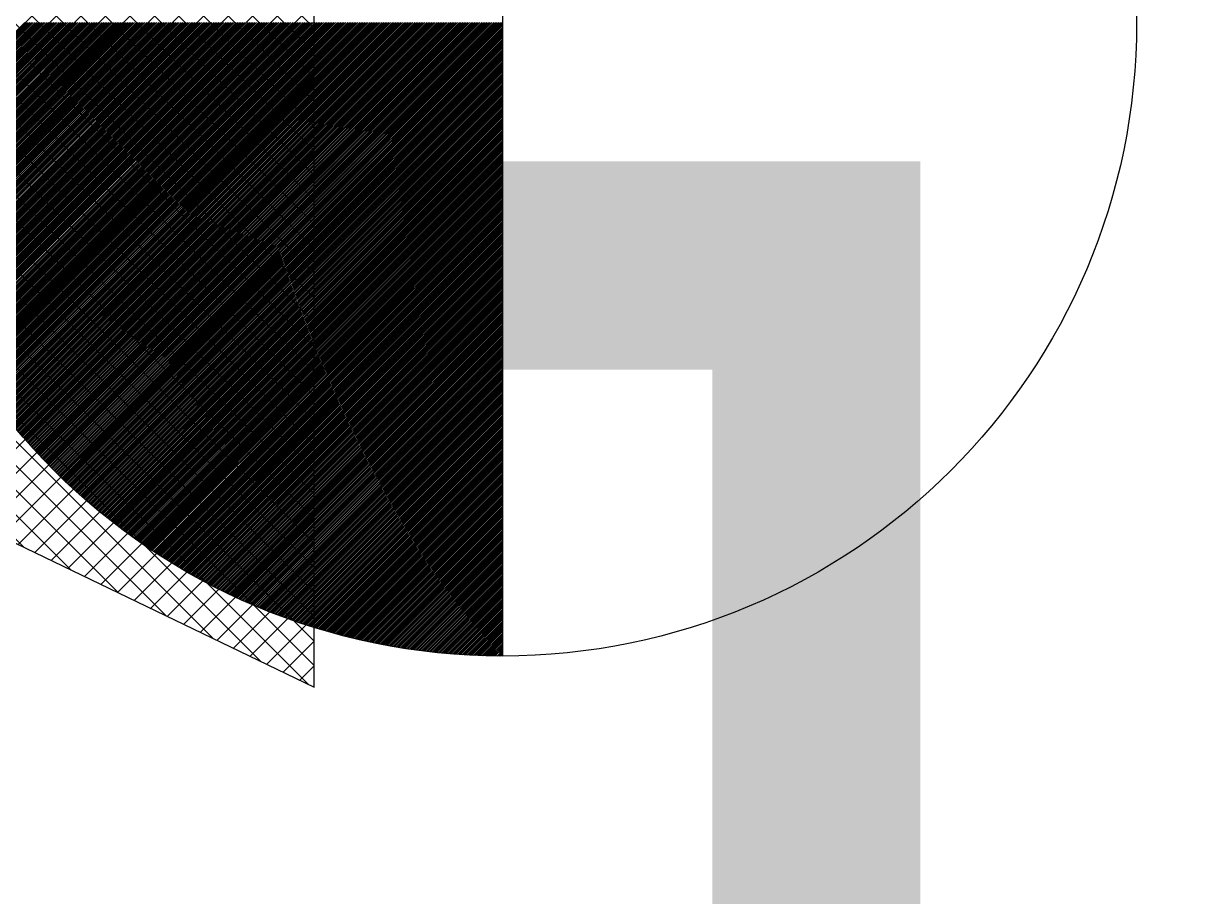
# Model space of a CAD drawing. Extents: x -22909.9 to -22897.8, y -4.7 to 4.1.
# Drawn here: x -22906.1396 to -22906.0561, y 0.481 to 0.5439 of the extents above; entities that cross this region are included whole.
import ezdxf

# ---------------------------------------------------------------- set-up
doc = ezdxf.new("R2010")
doc.units = 0
doc.header["$MEASUREMENT"] = 0
doc.linetypes.add('DASHDOT', pattern=[1, 0.5, -0.25, 0, -0.25])
doc.layers.get('0').update_dxf_attribs({"linetype": 'CONTINUOUS'})
for name, color, linetype in [('COW', 2, 'CONTINUOUS'), ('DESCARGA', 5, 'CONTINUOUS'), ('DIB-018', 6, 'CONTINUOUS')]:
    doc.layers.add(name, color=color, linetype=linetype)

# ---------------------------------------------------------------- blocks, each defined once
blk = doc.blocks.new('*X31')
at = {"color": 0}
for p, q in [((-22901.02905, 0.51557), (-22900.988663, 0.555956)), ((-22900.988663, 0.555969), (-22900.988925, 0.556231)), ((-22901.030242, 0.516145), (-22900.991305, 0.555082)), ((-22900.988663, 0.552433), (-22900.991309, 0.55508)), ((-22900.988663, 0.554201), (-22900.990117, 0.555656)), ((-22901.027857, 0.514994), (-22900.988663, 0.554189)), ((-22900.988663, 0.550666), (-22900.992502, 0.554504)), ((-22901.031434, 0.516721), (-22900.994723, 0.553432)), ((-22900.988663, 0.54713), (-22900.994886, 0.553353)), ((-22900.988663, 0.548898), (-22900.993694, 0.553929)), ((-22900.988663, 0.545362), (-22900.996078, 0.552778)), ((-22901.032626, 0.517297), (-22900.998141, 0.551782)), ((-22901.026665, 0.514419), (-22900.988663, 0.552421)), ((-22900.988663, 0.543595), (-22900.99727, 0.552202)), ((-22900.988663, 0.540059), (-22900.999655, 0.551051)), ((-22900.988663, 0.541827), (-22900.998463, 0.551626)), ((-22901.033818, 0.517872), (-22901.001559, 0.550131)), ((-22901.025473, 0.513843), (-22900.988663, 0.550653)), ((-22900.988663, 0.538291), (-22901.000847, 0.550475)), ((-22900.988663, 0.534756), (-22901.003231, 0.549324)), ((-22900.988663, 0.536524), (-22901.002039, 0.5499)), ((-22901.03501, 0.518448), (-22901.004977, 0.548481)), ((-22901.024281, 0.513267), (-22900.988663, 0.548885)), ((-22900.988663, 0.532988), (-22901.004423, 0.548749)), ((-22900.988663, 0.529452), (-22901.006808, 0.547597)), ((-22900.988663, 0.53122), (-22901.005616, 0.548173)), ((-22901.036203, 0.519023), (-22901.008395, 0.546831)), ((-22901.023089, 0.512692), (-22900.988663, 0.547118)), ((-22900.988663, 0.527685), (-22901.008, 0.547022)), ((-22900.988663, 0.524149), (-22901.010384, 0.545871)), ((-22900.988663, 0.525917), (-22901.009192, 0.546446)), ((-22901.037395, 0.519599), (-22901.011813, 0.545181)), ((-22901.021896, 0.512116), (-22900.988663, 0.54535)), ((-22900.988663, 0.522381), (-22901.011576, 0.545295)), ((-22900.988663, 0.518846), (-22901.013961, 0.544144)), ((-22900.988663, 0.520614), (-22901.012769, 0.544719)), ((-22901.038587, 0.520175), (-22901.015231, 0.543531)), ((-22901.020704, 0.511541), (-22900.988663, 0.543582)), ((-22900.988663, 0.517078), (-22901.015153, 0.543568)), ((-22900.988663, 0.51531), (-22901.016345, 0.542993)), ((-22901.039779, 0.52075), (-22901.018649, 0.54188)), ((-22901.019512, 0.510965), (-22900.988663, 0.541814)), ((-22900.988663, 0.511775), (-22901.01873, 0.541841)), ((-22900.988663, 0.513543), (-22901.017537, 0.542417)), ((-22900.988663, 0.510007), (-22901.019922, 0.541266)), ((-22901.040971, 0.521326), (-22901.022067, 0.54023)), ((-22900.988663, 0.506471), (-22901.022306, 0.540115)), ((-22900.988663, 0.508239), (-22901.021114, 0.54069)), ((-22901.01832, 0.51039), (-22900.988663, 0.540047)), ((-22900.988663, 0.504704), (-22901.023498, 0.539539)), ((-22901.042163, 0.521901), (-22901.025485, 0.53858)), ((-22900.988663, 0.501168), (-22901.025883, 0.538388)), ((-22900.988663, 0.502936), (-22901.02469, 0.538963)), ((-22900.988663, 0.4994), (-22901.027075, 0.537812)), ((-22901.017128, 0.509814), (-22900.988663, 0.538279)), ((-22901.043356, 0.522477), (-22901.028903, 0.53693)), ((-22900.989061, 0.496263), (-22901.029459, 0.536661)), ((-22900.988663, 0.497633), (-22901.028267, 0.537237)), ((-22900.992479, 0.497914), (-22901.030651, 0.536086)), ((-22901.015936, 0.509238), (-22900.988663, 0.536511)), ((-22901.044548, 0.523053), (-22901.032321, 0.535279)), ((-22900.995897, 0.499564), (-22901.031844, 0.53551)), ((-22901.002733, 0.502864), (-22901.034228, 0.534359)), ((-22900.999315, 0.501214), (-22901.033036, 0.534934)), ((-22901.014743, 0.508663), (-22900.988663, 0.534743)), ((-22901.04574, 0.523628), (-22901.035739, 0.533629)), ((-22901.006151, 0.504515), (-22901.03542, 0.533783)), ((-22901.012987, 0.507815), (-22901.037804, 0.532632)), ((-22901.009569, 0.506165), (-22901.036612, 0.533208)), ((-22901.013551, 0.508087), (-22900.988663, 0.532975)), ((-22901.046932, 0.524204), (-22901.039157, 0.531979)), ((-22901.016405, 0.509465), (-22901.038997, 0.532056)), ((-22901.023241, 0.512766), (-22901.041381, 0.530905)), ((-22901.019823, 0.511115), (-22901.040189, 0.531481)), ((-22901.012359, 0.507512), (-22900.988663, 0.531208)), ((-22901.048124, 0.524779), (-22901.042575, 0.530329)), ((-22901.026659, 0.514416), (-22901.042573, 0.53033)), ((-22901.033495, 0.517716), (-22901.044957, 0.529178)), ((-22901.030077, 0.516066), (-22901.043765, 0.529754)), ((-22901.011167, 0.506936), (-22900.988663, 0.52944)), ((-22901.049317, 0.525355), (-22901.045993, 0.528679)), ((-22901.036913, 0.519367), (-22901.04615, 0.528603)), ((-22901.043749, 0.522667), (-22901.048534, 0.527452)), ((-22901.040331, 0.521017), (-22901.047342, 0.528027)), ((-22901.009975, 0.50636), (-22900.988663, 0.527672)), ((-22901.050509, 0.52593), (-22901.049411, 0.527028)), ((-22901.047167, 0.524317), (-22901.049726, 0.526876)), ((-22901.050585, 0.525967), (-22901.050918, 0.526301)), ((-22901.008782, 0.505785), (-22900.988663, 0.525904)), ((-22901.00759, 0.505209), (-22900.988663, 0.524137)), ((-22901.006398, 0.504634), (-22900.988663, 0.522369)), ((-22901.005206, 0.504058), (-22900.988663, 0.520601)), ((-22901.004014, 0.503482), (-22900.988663, 0.518833)), ((-22901.002822, 0.502907), (-22900.988663, 0.517066)), ((-22901.001629, 0.502331), (-22900.988663, 0.515298)), ((-22901.000437, 0.501756), (-22900.988663, 0.51353)), ((-22900.999245, 0.50118), (-22900.988663, 0.511762)), ((-22900.998053, 0.500605), (-22900.988663, 0.509995)), ((-22900.996861, 0.500029), (-22900.988663, 0.508227)), ((-22900.995669, 0.499453), (-22900.988663, 0.506459)), ((-22900.994476, 0.498878), (-22900.988663, 0.504691)), ((-22900.993284, 0.498302), (-22900.988663, 0.502923)), ((-22900.992092, 0.497727), (-22900.988663, 0.501156)), ((-22900.9909, 0.497151), (-22900.988663, 0.499388)), ((-22900.989708, 0.496575), (-22900.988663, 0.49762))]:
    blk.add_line(p, q, dxfattribs=at)

msp = doc.modelspace()

# ---------------------------------------------------------------- linework, layer by layer
at = {"layer": 'COW', "color": 2}
for p, q in [((-22906.105073, 0.589672), (-22906.105073, 0.498327)), ((-22906.149609, 0.533877), (-22906.139487, 0.543999)), ((-22906.149586, 0.533776), (-22906.139363, 0.543999)), ((-22906.149563, 0.533676), (-22906.139239, 0.543999)), ((-22906.14954, 0.533576), (-22906.139116, 0.543999)), ((-22906.149516, 0.533475), (-22906.138992, 0.543999)), ((-22906.149492, 0.533375), (-22906.138868, 0.543999)), ((-22906.149468, 0.533276), (-22906.138744, 0.543999)), ((-22906.149444, 0.533176), (-22906.138621, 0.543999)), ((-22906.14942, 0.533077), (-22906.138497, 0.543999)), ((-22906.149395, 0.532978), (-22906.138373, 0.543999)), ((-22906.14937, 0.532879), (-22906.138249, 0.543999)), ((-22906.149346, 0.53278), (-22906.138126, 0.543999)), ((-22906.14932, 0.532681), (-22906.138002, 0.543999)), ((-22906.149295, 0.532583), (-22906.137878, 0.543999)), ((-22906.14927, 0.532484), (-22906.137755, 0.543999)), ((-22906.149244, 0.532386), (-22906.137631, 0.543999)), ((-22906.149218, 0.532288), (-22906.137507, 0.543999)), ((-22906.149192, 0.532191), (-22906.137383, 0.543999)), ((-22906.149166, 0.532093), (-22906.13726, 0.543999)), ((-22906.149139, 0.531996), (-22906.137136, 0.543999)), ((-22906.149113, 0.531899), (-22906.137012, 0.543999)), ((-22906.149086, 0.531802), (-22906.136888, 0.543999)), ((-22906.149059, 0.531705), (-22906.136765, 0.543999)), ((-22906.149032, 0.531608), (-22906.136641, 0.543999)), ((-22906.149005, 0.531512), (-22906.136517, 0.543999)), ((-22906.148977, 0.531416), (-22906.136393, 0.543999)), ((-22906.14895, 0.531319), (-22906.13627, 0.543999)), ((-22906.148922, 0.531224), (-22906.136146, 0.543999)), ((-22906.148894, 0.531128), (-22906.136022, 0.543999)), ((-22906.148866, 0.531032), (-22906.135898, 0.543999)), ((-22906.148837, 0.530937), (-22906.135775, 0.543999)), ((-22906.148809, 0.530842), (-22906.135651, 0.543999)), ((-22906.14878, 0.530747), (-22906.135527, 0.543999)), ((-22906.148751, 0.530652), (-22906.135403, 0.543999)), ((-22906.148722, 0.530557), (-22906.13528, 0.543999)), ((-22906.148693, 0.530463), (-22906.135156, 0.543999)), ((-22906.148663, 0.530368), (-22906.135032, 0.543999)), ((-22906.148634, 0.530274), (-22906.134908, 0.543999)), ((-22906.148604, 0.53018), (-22906.134785, 0.543999)), ((-22906.148574, 0.530086), (-22906.134661, 0.543999)), ((-22906.148544, 0.529992), (-22906.134537, 0.543999)), ((-22906.148514, 0.529899), (-22906.134413, 0.543999)), ((-22906.148484, 0.529806), (-22906.13429, 0.543999)), ((-22906.148453, 0.529712), (-22906.134166, 0.543999)), ((-22906.148422, 0.529619), (-22906.134042, 0.543999)), ((-22906.148391, 0.529527), (-22906.133918, 0.543999)), ((-22906.14836, 0.529434), (-22906.133795, 0.543999)), ((-22906.148329, 0.529341), (-22906.133671, 0.543999)), ((-22906.148298, 0.529249), (-22906.133547, 0.543999)), ((-22906.148266, 0.529157), (-22906.133423, 0.543999)), ((-22906.148234, 0.529065), (-22906.1333, 0.543999)), ((-22906.148202, 0.528973), (-22906.133176, 0.543999)), ((-22906.14817, 0.528881), (-22906.133052, 0.543999)), ((-22906.148138, 0.52879), (-22906.132929, 0.543999)), ((-22906.148106, 0.528698), (-22906.132805, 0.543999)), ((-22906.148073, 0.528607), (-22906.132681, 0.543999)), ((-22906.148041, 0.528516), (-22906.132557, 0.543999)), ((-22906.148008, 0.528425), (-22906.132434, 0.543999)), ((-22906.147975, 0.528335), (-22906.13231, 0.543999)), ((-22906.147941, 0.528244), (-22906.132186, 0.543999)), ((-22906.147908, 0.528154), (-22906.132062, 0.543999)), ((-22906.147875, 0.528063), (-22906.131939, 0.543999)), ((-22906.147841, 0.527973), (-22906.131815, 0.543999)), ((-22906.147807, 0.527883), (-22906.131691, 0.543999)), ((-22906.147773, 0.527794), (-22906.131567, 0.543999)), ((-22906.147739, 0.527704), (-22906.131444, 0.543999)), ((-22906.147705, 0.527614), (-22906.13132, 0.543999)), ((-22906.14767, 0.527525), (-22906.131196, 0.543999)), ((-22906.147636, 0.527436), (-22906.131072, 0.543999)), ((-22906.147601, 0.527347), (-22906.130949, 0.543999)), ((-22906.147566, 0.527258), (-22906.130825, 0.543999)), ((-22906.147531, 0.527169), (-22906.130701, 0.543999)), ((-22906.147496, 0.527081), (-22906.130577, 0.543999)), ((-22906.147461, 0.526993), (-22906.130454, 0.543999)), ((-22906.147425, 0.526904), (-22906.13033, 0.543999)), ((-22906.147389, 0.526816), (-22906.130206, 0.543999)), ((-22906.147354, 0.526728), (-22906.130082, 0.543999)), ((-22906.147318, 0.526641), (-22906.129959, 0.543999)), ((-22906.147282, 0.526553), (-22906.129835, 0.543999)), ((-22906.147245, 0.526465), (-22906.129711, 0.543999)), ((-22906.147209, 0.526378), (-22906.129587, 0.543999)), ((-22906.147172, 0.526291), (-22906.129464, 0.543999)), ((-22906.147136, 0.526204), (-22906.12934, 0.543999)), ((-22906.147099, 0.526117), (-22906.129216, 0.543999)), ((-22906.147062, 0.52603), (-22906.129092, 0.543999)), ((-22906.147025, 0.525944), (-22906.128969, 0.543999)), ((-22906.146987, 0.525857), (-22906.128845, 0.543999)), ((-22906.14695, 0.525771), (-22906.128721, 0.543999)), ((-22906.146912, 0.525685), (-22906.128597, 0.543999)), ((-22906.146874, 0.525599), (-22906.128474, 0.543999)), ((-22906.146837, 0.525513), (-22906.12835, 0.543999)), ((-22906.146798, 0.525427), (-22906.128226, 0.543999)), ((-22906.14676, 0.525342), (-22906.128103, 0.543999)), ((-22906.146722, 0.525256), (-22906.127979, 0.543999)), ((-22906.146683, 0.525171), (-22906.127855, 0.543999)), ((-22906.146645, 0.525086), (-22906.127731, 0.543999)), ((-22906.146606, 0.525001), (-22906.127608, 0.543999)), ((-22906.146567, 0.524916), (-22906.127484, 0.543999)), ((-22906.146528, 0.524831), (-22906.12736, 0.543999)), ((-22906.146489, 0.524747), (-22906.127236, 0.543999)), ((-22906.14645, 0.524662), (-22906.127113, 0.543999)), ((-22906.14641, 0.524578), (-22906.126989, 0.543999)), ((-22906.14637, 0.524494), (-22906.126865, 0.543999)), ((-22906.146331, 0.52441), (-22906.126741, 0.543999)), ((-22906.146291, 0.524326), (-22906.126618, 0.543999)), ((-22906.146251, 0.524243), (-22906.126494, 0.543999)), ((-22906.146211, 0.524159), (-22906.12637, 0.543999)), ((-22906.14617, 0.524076), (-22906.126246, 0.543999)), ((-22906.14613, 0.523992), (-22906.126123, 0.543999)), ((-22906.146089, 0.523909), (-22906.125999, 0.543999)), ((-22906.146048, 0.523826), (-22906.125875, 0.543999)), ((-22906.146007, 0.523743), (-22906.125751, 0.543999)), ((-22906.145966, 0.523661), (-22906.125628, 0.543999)), ((-22906.145925, 0.523578), (-22906.125504, 0.543999)), ((-22906.145884, 0.523496), (-22906.12538, 0.543999)), ((-22906.145843, 0.523413), (-22906.125256, 0.543999)), ((-22906.145801, 0.523331), (-22906.125133, 0.543999)), ((-22906.145759, 0.523249), (-22906.125009, 0.543999)), ((-22906.145717, 0.523167), (-22906.124885, 0.543999)), ((-22906.145675, 0.523086), (-22906.124761, 0.543999)), ((-22906.145633, 0.523004), (-22906.124638, 0.543999)), ((-22906.145591, 0.522922), (-22906.124514, 0.543999)), ((-22906.145549, 0.522841), (-22906.12439, 0.543999)), ((-22906.145506, 0.52276), (-22906.124266, 0.543999)), ((-22906.145463, 0.522679), (-22906.124143, 0.543999)), ((-22906.14542, 0.522598), (-22906.124019, 0.543999)), ((-22906.145378, 0.522517), (-22906.123895, 0.543999)), ((-22906.145334, 0.522437), (-22906.123771, 0.543999)), ((-22906.145291, 0.522356), (-22906.123648, 0.543999)), ((-22906.145248, 0.522276), (-22906.123524, 0.543999)), ((-22906.145204, 0.522195), (-22906.1234, 0.543999)), ((-22906.145161, 0.522115), (-22906.123277, 0.543999)), ((-22906.145117, 0.522035), (-22906.123153, 0.543999)), ((-22906.145073, 0.521955), (-22906.123029, 0.543999)), ((-22906.145029, 0.521876), (-22906.122905, 0.543999)), ((-22906.144985, 0.521796), (-22906.122782, 0.543999)), ((-22906.144941, 0.521717), (-22906.122658, 0.543999)), ((-22906.144896, 0.521637), (-22906.122534, 0.543999)), ((-22906.144852, 0.521558), (-22906.12241, 0.543999)), ((-22906.144807, 0.521479), (-22906.122287, 0.543999)), ((-22906.144762, 0.5214), (-22906.122163, 0.543999)), ((-22906.144717, 0.521321), (-22906.122039, 0.543999)), ((-22906.144672, 0.521243), (-22906.121915, 0.543999)), ((-22906.144627, 0.521164), (-22906.121792, 0.543999)), ((-22906.144581, 0.521086), (-22906.121668, 0.543999)), ((-22906.144536, 0.521008), (-22906.121544, 0.543999)), ((-22906.14449, 0.52093), (-22906.12142, 0.543999)), ((-22906.144445, 0.520852), (-22906.121297, 0.543999)), ((-22906.144399, 0.520774), (-22906.121173, 0.543999)), ((-22906.144353, 0.520696), (-22906.121049, 0.543999)), ((-22906.144306, 0.520618), (-22906.120925, 0.543999)), ((-22906.14426, 0.520541), (-22906.120802, 0.543999)), ((-22906.144214, 0.520464), (-22906.120678, 0.543999)), ((-22906.144167, 0.520386), (-22906.120554, 0.543999)), ((-22906.144121, 0.520309), (-22906.12043, 0.543999)), ((-22906.144074, 0.520232), (-22906.120307, 0.543999)), ((-22906.144027, 0.520155), (-22906.120183, 0.543999)), ((-22906.14398, 0.520079), (-22906.120059, 0.543999)), ((-22906.143933, 0.520002), (-22906.119935, 0.543999)), ((-22906.143885, 0.519926), (-22906.119812, 0.543999)), ((-22906.143838, 0.519849), (-22906.119688, 0.543999)), ((-22906.14379, 0.519773), (-22906.119564, 0.543999)), ((-22906.143743, 0.519697), (-22906.11944, 0.543999)), ((-22906.143695, 0.519621), (-22906.119317, 0.543999)), ((-22906.143647, 0.519546), (-22906.119193, 0.543999)), ((-22906.143599, 0.51947), (-22906.119069, 0.543999)), ((-22906.143551, 0.519394), (-22906.118945, 0.543999)), ((-22906.143502, 0.519319), (-22906.118822, 0.543999)), ((-22906.143454, 0.519244), (-22906.118698, 0.543999)), ((-22906.143405, 0.519168), (-22906.118574, 0.543999)), ((-22906.143357, 0.519093), (-22906.118451, 0.543999)), ((-22906.143308, 0.519019), (-22906.118327, 0.543999)), ((-22906.143259, 0.518944), (-22906.118203, 0.543999)), ((-22906.14321, 0.518869), (-22906.118079, 0.543999)), ((-22906.14316, 0.518795), (-22906.117956, 0.543999)), ((-22906.143111, 0.51872), (-22906.117832, 0.543999)), ((-22906.143062, 0.518646), (-22906.117708, 0.543999)), ((-22906.143012, 0.518572), (-22906.117584, 0.543999)), ((-22906.142962, 0.518498), (-22906.117461, 0.543999)), ((-22906.142912, 0.518424), (-22906.117337, 0.543999)), ((-22906.142863, 0.51835), (-22906.117213, 0.543999)), ((-22906.142812, 0.518276), (-22906.117089, 0.543999)), ((-22906.142762, 0.518203), (-22906.116966, 0.543999)), ((-22906.142712, 0.518129), (-22906.116842, 0.543999)), ((-22906.142661, 0.518056), (-22906.116718, 0.543999)), ((-22906.142611, 0.517983), (-22906.116594, 0.543999)), ((-22906.14256, 0.51791), (-22906.116471, 0.543999)), ((-22906.142509, 0.517837), (-22906.116347, 0.543999)), ((-22906.142458, 0.517764), (-22906.116223, 0.543999)), ((-22906.142407, 0.517692), (-22906.116099, 0.543999)), ((-22906.142356, 0.517619), (-22906.115976, 0.543999)), ((-22906.142305, 0.517547), (-22906.115852, 0.543999)), ((-22906.142253, 0.517474), (-22906.115728, 0.543999)), ((-22906.142202, 0.517402), (-22906.115604, 0.543999)), ((-22906.14215, 0.51733), (-22906.115481, 0.543999)), ((-22906.142098, 0.517258), (-22906.115357, 0.543999)), ((-22906.142046, 0.517187), (-22906.115233, 0.543999)), ((-22906.141994, 0.517115), (-22906.115109, 0.543999)), ((-22906.141942, 0.517043), (-22906.114986, 0.543999)), ((-22906.141889, 0.516972), (-22906.114862, 0.543999)), ((-22906.141837, 0.516901), (-22906.114738, 0.543999)), ((-22906.141784, 0.516829), (-22906.114614, 0.543999)), ((-22906.141732, 0.516758), (-22906.114491, 0.543999)), ((-22906.141679, 0.516687), (-22906.114367, 0.543999)), ((-22906.141626, 0.516617), (-22906.114243, 0.543999)), ((-22906.141573, 0.516546), (-22906.114119, 0.543999)), ((-22906.14152, 0.516475), (-22906.113996, 0.543999)), ((-22906.141466, 0.516405), (-22906.113872, 0.543999)), ((-22906.141413, 0.516335), (-22906.113748, 0.543999)), ((-22906.14136, 0.516264), (-22906.113624, 0.543999)), ((-22906.141306, 0.516194), (-22906.113501, 0.543999)), ((-22906.141252, 0.516124), (-22906.113377, 0.543999)), ((-22906.141198, 0.516055), (-22906.113253, 0.543999)), ((-22906.141144, 0.515985), (-22906.11313, 0.543999)), ((-22906.14109, 0.515915), (-22906.113006, 0.543999)), ((-22906.141036, 0.515846), (-22906.112882, 0.543999)), ((-22906.140981, 0.515776), (-22906.112758, 0.543999)), ((-22906.140927, 0.515707), (-22906.112635, 0.543999)), ((-22906.140872, 0.515638), (-22906.112511, 0.543999)), ((-22906.140817, 0.515569), (-22906.112387, 0.543999)), ((-22906.140762, 0.5155), (-22906.112263, 0.543999)), ((-22906.140707, 0.515432), (-22906.11214, 0.543999)), ((-22906.140652, 0.515363), (-22906.112016, 0.543999)), ((-22906.140597, 0.515294), (-22906.111892, 0.543999)), ((-22906.140542, 0.515226), (-22906.111768, 0.543999)), ((-22906.140486, 0.515158), (-22906.111645, 0.543999)), ((-22906.140431, 0.51509), (-22906.111521, 0.543999)), ((-22906.140375, 0.515022), (-22906.111397, 0.543999)), ((-22906.140319, 0.514954), (-22906.111273, 0.543999)), ((-22906.140263, 0.514886), (-22906.11115, 0.543999)), ((-22906.140207, 0.514818), (-22906.111026, 0.543999)), ((-22906.140151, 0.514751), (-22906.110902, 0.543999)), ((-22906.140095, 0.514683), (-22906.110778, 0.543999)), ((-22906.140038, 0.514616), (-22906.110655, 0.543999)), ((-22906.139982, 0.514549), (-22906.110531, 0.543999)), ((-22906.139925, 0.514482), (-22906.110407, 0.543999)), ((-22906.139868, 0.514415), (-22906.110283, 0.543999)), ((-22906.139811, 0.514348), (-22906.11016, 0.543999)), ((-22906.139754, 0.514281), (-22906.110036, 0.543999)), ((-22906.139697, 0.514215), (-22906.109912, 0.543999)), ((-22906.13964, 0.514148), (-22906.109788, 0.543999)), ((-22906.139582, 0.514082), (-22906.109665, 0.543999)), ((-22906.139525, 0.514016), (-22906.109541, 0.543999)), ((-22906.139467, 0.51395), (-22906.109417, 0.543999)), ((-22906.139409, 0.513884), (-22906.109293, 0.543999)), ((-22906.139351, 0.513818), (-22906.10917, 0.543999)), ((-22906.139293, 0.513752), (-22906.109046, 0.543999)), ((-22906.139235, 0.513686), (-22906.108922, 0.543999)), ((-22906.139177, 0.513621), (-22906.108798, 0.543999)), ((-22906.139119, 0.513556), (-22906.108675, 0.543999)), ((-22906.13906, 0.51349), (-22906.108551, 0.543999)), ((-22906.139002, 0.513425), (-22906.108427, 0.543999)), ((-22906.138943, 0.51336), (-22906.108304, 0.543999)), ((-22906.138884, 0.513295), (-22906.10818, 0.543999)), ((-22906.138825, 0.51323), (-22906.108056, 0.543999)), ((-22906.138766, 0.513166), (-22906.107932, 0.543999)), ((-22906.138707, 0.513101), (-22906.107809, 0.543999)), ((-22906.138648, 0.513037), (-22906.107685, 0.543999)), ((-22906.138588, 0.512972), (-22906.107561, 0.543999)), ((-22906.138529, 0.512908), (-22906.107437, 0.543999)), ((-22906.138469, 0.512844), (-22906.107314, 0.543999)), ((-22906.138409, 0.51278), (-22906.10719, 0.543999)), ((-22906.138349, 0.512716), (-22906.107066, 0.543999)), ((-22906.138289, 0.512653), (-22906.106942, 0.543999)), ((-22906.138229, 0.512589), (-22906.106819, 0.543999)), ((-22906.138169, 0.512526), (-22906.106695, 0.543999)), ((-22906.138108, 0.512462), (-22906.106571, 0.543999)), ((-22906.138048, 0.512399), (-22906.106447, 0.543999)), ((-22906.137987, 0.512336), (-22906.106324, 0.543999)), ((-22906.137927, 0.512273), (-22906.1062, 0.543999)), ((-22906.137866, 0.51221), (-22906.106076, 0.543999)), ((-22906.137805, 0.512147), (-22906.105952, 0.543999)), ((-22906.137744, 0.512084), (-22906.105829, 0.543999)), ((-22906.137682, 0.512022), (-22906.105705, 0.543999)), ((-22906.137621, 0.51196), (-22906.105581, 0.543999)), ((-22906.13756, 0.511897), (-22906.105457, 0.543999)), ((-22906.137498, 0.511835), (-22906.105334, 0.543999)), ((-22906.137436, 0.511773), (-22906.10521, 0.543999)), ((-22906.137375, 0.511711), (-22906.105086, 0.543999)), ((-22906.137313, 0.511649), (-22906.105073, 0.543889)), ((-22906.137251, 0.511587), (-22906.105073, 0.543765)), ((-22906.137189, 0.511526), (-22906.105073, 0.543641)), ((-22906.137126, 0.511464), (-22906.105073, 0.543518)), ((-22906.137064, 0.511403), (-22906.105073, 0.543394)), ((-22906.137001, 0.511342), (-22906.105073, 0.54327)), ((-22906.136939, 0.511281), (-22906.105073, 0.543146)), ((-22906.136876, 0.51122), (-22906.105073, 0.543023)), ((-22906.136813, 0.511159), (-22906.105073, 0.542899)), ((-22906.13675, 0.511098), (-22906.105073, 0.542775)), ((-22906.136687, 0.511037), (-22906.105073, 0.542651)), ((-22906.136624, 0.510977), (-22906.105073, 0.542528)), ((-22906.13656, 0.510917), (-22906.105073, 0.542404)), ((-22906.136497, 0.510856), (-22906.105073, 0.54228)), ((-22906.136433, 0.510796), (-22906.105073, 0.542157)), ((-22906.13637, 0.510736), (-22906.105073, 0.542033)), ((-22906.136306, 0.510676), (-22906.105073, 0.541909)), ((-22906.136242, 0.510616), (-22906.105073, 0.541785)), ((-22906.136178, 0.510557), (-22906.105073, 0.541662)), ((-22906.136114, 0.510497), (-22906.105073, 0.541538)), ((-22906.136049, 0.510438), (-22906.105073, 0.541414)), ((-22906.135985, 0.510378), (-22906.105073, 0.54129)), ((-22906.135921, 0.510319), (-22906.105073, 0.541167)), ((-22906.135856, 0.51026), (-22906.105073, 0.541043)), ((-22906.135791, 0.510201), (-22906.105073, 0.540919)), ((-22906.135726, 0.510142), (-22906.105073, 0.540795)), ((-22906.135661, 0.510083), (-22906.105073, 0.540672)), ((-22906.135596, 0.510025), (-22906.105073, 0.540548)), ((-22906.135531, 0.509966), (-22906.105073, 0.540424)), ((-22906.135465, 0.509908), (-22906.105073, 0.5403)), ((-22906.1354, 0.50985), (-22906.105073, 0.540177)), ((-22906.135334, 0.509791), (-22906.105073, 0.540053)), ((-22906.135269, 0.509733), (-22906.105073, 0.539929)), ((-22906.135203, 0.509676), (-22906.105073, 0.539805)), ((-22906.135137, 0.509618), (-22906.105073, 0.539682)), ((-22906.135071, 0.50956), (-22906.105073, 0.539558)), ((-22906.135005, 0.509503), (-22906.105073, 0.539434)), ((-22906.134938, 0.509445), (-22906.105073, 0.53931)), ((-22906.134872, 0.509388), (-22906.105073, 0.539187)), ((-22906.134805, 0.509331), (-22906.105073, 0.539063)), ((-22906.134739, 0.509274), (-22906.105073, 0.538939)), ((-22906.134672, 0.509217), (-22906.105073, 0.538815)), ((-22906.134605, 0.50916), (-22906.105073, 0.538692)), ((-22906.134538, 0.509103), (-22906.105073, 0.538568)), ((-22906.134471, 0.509046), (-22906.105073, 0.538444)), ((-22906.134403, 0.50899), (-22906.105073, 0.53832)), ((-22906.134336, 0.508934), (-22906.105073, 0.538197)), ((-22906.134269, 0.508877), (-22906.105073, 0.538073)), ((-22906.134201, 0.508821), (-22906.105073, 0.537949)), ((-22906.134133, 0.508765), (-22906.105073, 0.537825)), ((-22906.134065, 0.508709), (-22906.105073, 0.537702)), ((-22906.133997, 0.508654), (-22906.105073, 0.537578)), ((-22906.133929, 0.508598), (-22906.105073, 0.537454)), ((-22906.133861, 0.508543), (-22906.105073, 0.537331)), ((-22906.133793, 0.508487), (-22906.105073, 0.537207)), ((-22906.133724, 0.508432), (-22906.105073, 0.537083)), ((-22906.133656, 0.508377), (-22906.105073, 0.536959)), ((-22906.133587, 0.508322), (-22906.105073, 0.536836)), ((-22906.133518, 0.508267), (-22906.105073, 0.536712)), ((-22906.133449, 0.508212), (-22906.105073, 0.536588)), ((-22906.13338, 0.508157), (-22906.105073, 0.536464)), ((-22906.133311, 0.508103), (-22906.105073, 0.536341)), ((-22906.133241, 0.508048), (-22906.105073, 0.536217)), ((-22906.133172, 0.507994), (-22906.105073, 0.536093)), ((-22906.133102, 0.50794), (-22906.105073, 0.535969)), ((-22906.133033, 0.507886), (-22906.105073, 0.535846)), ((-22906.132963, 0.507832), (-22906.105073, 0.535722)), ((-22906.132893, 0.507778), (-22906.105073, 0.535598)), ((-22906.132823, 0.507724), (-22906.105073, 0.535474)), ((-22906.132753, 0.507671), (-22906.105073, 0.535351)), ((-22906.132682, 0.507617), (-22906.105073, 0.535227)), ((-22906.132612, 0.507564), (-22906.105073, 0.535103)), ((-22906.132542, 0.507511), (-22906.105073, 0.534979)), ((-22906.132471, 0.507458), (-22906.105073, 0.534856)), ((-22906.1324, 0.507405), (-22906.105073, 0.534732)), ((-22906.132329, 0.507352), (-22906.105073, 0.534608)), ((-22906.132258, 0.507299), (-22906.105073, 0.534484)), ((-22906.132187, 0.507247), (-22906.105073, 0.534361)), ((-22906.132116, 0.507194), (-22906.105073, 0.534237)), ((-22906.132044, 0.507142), (-22906.105073, 0.534113)), ((-22906.131973, 0.50709), (-22906.105073, 0.533989)), ((-22906.131901, 0.507037), (-22906.105073, 0.533866)), ((-22906.131829, 0.506986), (-22906.105073, 0.533742)), ((-22906.131758, 0.506934), (-22906.105073, 0.533618)), ((-22906.131686, 0.506882), (-22906.105073, 0.533494)), ((-22906.131613, 0.50683), (-22906.105073, 0.533371)), ((-22906.131541, 0.506779), (-22906.105073, 0.533247)), ((-22906.131469, 0.506727), (-22906.105073, 0.533123)), ((-22906.131396, 0.506676), (-22906.105073, 0.532999)), ((-22906.131324, 0.506625), (-22906.105073, 0.532876)), ((-22906.131251, 0.506574), (-22906.105073, 0.532752)), ((-22906.131178, 0.506523), (-22906.105073, 0.532628)), ((-22906.131105, 0.506472), (-22906.105073, 0.532504)), ((-22906.131032, 0.506422), (-22906.105073, 0.532381)), ((-22906.130959, 0.506371), (-22906.105073, 0.532257)), ((-22906.130885, 0.506321), (-22906.105073, 0.532133)), ((-22906.130812, 0.506271), (-22906.105073, 0.53201)), ((-22906.130738, 0.506221), (-22906.105073, 0.531886)), ((-22906.130664, 0.506171), (-22906.105073, 0.531762)), ((-22906.130591, 0.506121), (-22906.105073, 0.531638)), ((-22906.130517, 0.506071), (-22906.105073, 0.531515)), ((-22906.130442, 0.506021), (-22906.105073, 0.531391)), ((-22906.130368, 0.505972), (-22906.105073, 0.531267)), ((-22906.130294, 0.505923), (-22906.105073, 0.531143)), ((-22906.130219, 0.505873), (-22906.105073, 0.53102)), ((-22906.130145, 0.505824), (-22906.105073, 0.530896)), ((-22906.13007, 0.505775), (-22906.105073, 0.530772)), ((-22906.129995, 0.505726), (-22906.105073, 0.530648)), ((-22906.12992, 0.505678), (-22906.105073, 0.530525)), ((-22906.129845, 0.505629), (-22906.105073, 0.530401)), ((-22906.12977, 0.50558), (-22906.105073, 0.530277)), ((-22906.129694, 0.505532), (-22906.105073, 0.530153)), ((-22906.129619, 0.505484), (-22906.105073, 0.53003)), ((-22906.129543, 0.505436), (-22906.105073, 0.529906)), ((-22906.129467, 0.505388), (-22906.105073, 0.529782)), ((-22906.129391, 0.50534), (-22906.105073, 0.529658)), ((-22906.129315, 0.505292), (-22906.105073, 0.529535)), ((-22906.129239, 0.505245), (-22906.105073, 0.529411)), ((-22906.129163, 0.505197), (-22906.105073, 0.529287)), ((-22906.129087, 0.50515), (-22906.105073, 0.529163)), ((-22906.12901, 0.505103), (-22906.105073, 0.52904)), ((-22906.128933, 0.505056), (-22906.105073, 0.528916)), ((-22906.128857, 0.505009), (-22906.105073, 0.528792)), ((-22906.12878, 0.504962), (-22906.105073, 0.528668)), ((-22906.128703, 0.504915), (-22906.105073, 0.528545)), ((-22906.128625, 0.504869), (-22906.105073, 0.528421)), ((-22906.128548, 0.504822), (-22906.105073, 0.528297)), ((-22906.128471, 0.504776), (-22906.105073, 0.528173)), ((-22906.128393, 0.50473), (-22906.105073, 0.52805)), ((-22906.128315, 0.504684), (-22906.105073, 0.527926)), ((-22906.128238, 0.504638), (-22906.105073, 0.527802)), ((-22906.12816, 0.504592), (-22906.105073, 0.527678)), ((-22906.128081, 0.504546), (-22906.105073, 0.527555)), ((-22906.128003, 0.504501), (-22906.105073, 0.527431)), ((-22906.127925, 0.504455), (-22906.105073, 0.527307)), ((-22906.127846, 0.50441), (-22906.105073, 0.527184)), ((-22906.127768, 0.504365), (-22906.105073, 0.52706)), ((-22906.127689, 0.50432), (-22906.105073, 0.526936)), ((-22906.12761, 0.504275), (-22906.105073, 0.526812)), ((-22906.127531, 0.50423), (-22906.105073, 0.526689)), ((-22906.127452, 0.504186), (-22906.105073, 0.526565)), ((-22906.127373, 0.504141), (-22906.105073, 0.526441)), ((-22906.127293, 0.504097), (-22906.105073, 0.526317)), ((-22906.127214, 0.504053), (-22906.105073, 0.526194)), ((-22906.127134, 0.504009), (-22906.105073, 0.52607)), ((-22906.127054, 0.503965), (-22906.105073, 0.525946)), ((-22906.126974, 0.503921), (-22906.105073, 0.525822)), ((-22906.126894, 0.503877), (-22906.105073, 0.525699)), ((-22906.126814, 0.503834), (-22906.105073, 0.525575)), ((-22906.126734, 0.503791), (-22906.105073, 0.525451)), ((-22906.126653, 0.503747), (-22906.105073, 0.525327)), ((-22906.126572, 0.503704), (-22906.105073, 0.525204)), ((-22906.126492, 0.503661), (-22906.105073, 0.52508)), ((-22906.126411, 0.503618), (-22906.105073, 0.524956)), ((-22906.12633, 0.503576), (-22906.105073, 0.524832)), ((-22906.126249, 0.503533), (-22906.105073, 0.524709)), ((-22906.126167, 0.503491), (-22906.105073, 0.524585)), ((-22906.126086, 0.503448), (-22906.105073, 0.524461)), ((-22906.126004, 0.503406), (-22906.105073, 0.524337)), ((-22906.125923, 0.503364), (-22906.105073, 0.524214)), ((-22906.125841, 0.503322), (-22906.105073, 0.52409)), ((-22906.125759, 0.50328), (-22906.105073, 0.523966)), ((-22906.125677, 0.503239), (-22906.105073, 0.523842)), ((-22906.125594, 0.503197), (-22906.105073, 0.523719)), ((-22906.125512, 0.503156), (-22906.105073, 0.523595)), ((-22906.125429, 0.503115), (-22906.105073, 0.523471)), ((-22906.125347, 0.503074), (-22906.105073, 0.523347)), ((-22906.125264, 0.503033), (-22906.105073, 0.523224)), ((-22906.125181, 0.502992), (-22906.105073, 0.5231)), ((-22906.125098, 0.502951), (-22906.105073, 0.522976)), ((-22906.125015, 0.502911), (-22906.105073, 0.522852)), ((-22906.124931, 0.502871), (-22906.105073, 0.522729)), ((-22906.124848, 0.50283), (-22906.105073, 0.522605)), ((-22906.124764, 0.50279), (-22906.105073, 0.522481)), ((-22906.12468, 0.50275), (-22906.105073, 0.522358)), ((-22906.124596, 0.50271), (-22906.105073, 0.522234)), ((-22906.124512, 0.502671), (-22906.105073, 0.52211)), ((-22906.124428, 0.502631), (-22906.105073, 0.521986)), ((-22906.124344, 0.502592), (-22906.105073, 0.521863)), ((-22906.124259, 0.502553), (-22906.105073, 0.521739)), ((-22906.124174, 0.502514), (-22906.105073, 0.521615)), ((-22906.12409, 0.502475), (-22906.105073, 0.521491)), ((-22906.124005, 0.502436), (-22906.105073, 0.521368)), ((-22906.12392, 0.502397), (-22906.105073, 0.521244)), ((-22906.123834, 0.502359), (-22906.105073, 0.52112)), ((-22906.123749, 0.50232), (-22906.105073, 0.520996)), ((-22906.123663, 0.502282), (-22906.105073, 0.520873)), ((-22906.123578, 0.502244), (-22906.105073, 0.520749)), ((-22906.123492, 0.502206), (-22906.105073, 0.520625)), ((-22906.123406, 0.502168), (-22906.105073, 0.520501)), ((-22906.12332, 0.502131), (-22906.105073, 0.520378)), ((-22906.123234, 0.502093), (-22906.105073, 0.520254)), ((-22906.123147, 0.502056), (-22906.105073, 0.52013)), ((-22906.123061, 0.502019), (-22906.105073, 0.520006)), ((-22906.122974, 0.501982), (-22906.105073, 0.519883)), ((-22906.122887, 0.501945), (-22906.105073, 0.519759)), ((-22906.1228, 0.501908), (-22906.105073, 0.519635)), ((-22906.122713, 0.501871), (-22906.105073, 0.519511)), ((-22906.122626, 0.501835), (-22906.105073, 0.519388)), ((-22906.122538, 0.501799), (-22906.105073, 0.519264)), ((-22906.122451, 0.501763), (-22906.105073, 0.51914)), ((-22906.122363, 0.501727), (-22906.105073, 0.519016)), ((-22906.122275, 0.501691), (-22906.105073, 0.518893)), ((-22906.122187, 0.501655), (-22906.105073, 0.518769)), ((-22906.122099, 0.501619), (-22906.105073, 0.518645)), ((-22906.12201, 0.501584), (-22906.105073, 0.518521)), ((-22906.121922, 0.501549), (-22906.105073, 0.518398)), ((-22906.121833, 0.501514), (-22906.105073, 0.518274)), ((-22906.121744, 0.501479), (-22906.105073, 0.51815)), ((-22906.121655, 0.501444), (-22906.105073, 0.518026)), ((-22906.121566, 0.501409), (-22906.105073, 0.517903)), ((-22906.121477, 0.501375), (-22906.105073, 0.517779)), ((-22906.121388, 0.501341), (-22906.105073, 0.517655)), ((-22906.121298, 0.501307), (-22906.105073, 0.517532)), ((-22906.121208, 0.501273), (-22906.105073, 0.517408)), ((-22906.121118, 0.501239), (-22906.105073, 0.517284)), ((-22906.121028, 0.501205), (-22906.105073, 0.51716)), ((-22906.120938, 0.501171), (-22906.105073, 0.517037)), ((-22906.120848, 0.501138), (-22906.105073, 0.516913)), ((-22906.120757, 0.501105), (-22906.105073, 0.516789)), ((-22906.120666, 0.501072), (-22906.105073, 0.516665)), ((-22906.120576, 0.501039), (-22906.105073, 0.516542)), ((-22906.120485, 0.501006), (-22906.105073, 0.516418)), ((-22906.120393, 0.500974), (-22906.105073, 0.516294)), ((-22906.120302, 0.500941), (-22906.105073, 0.51617)), ((-22906.120211, 0.500909), (-22906.105073, 0.516047)), ((-22906.120119, 0.500877), (-22906.105073, 0.515923)), ((-22906.120027, 0.500845), (-22906.105073, 0.515799)), ((-22906.119935, 0.500813), (-22906.105073, 0.515675)), ((-22906.119843, 0.500782), (-22906.105073, 0.515552)), ((-22906.119751, 0.50075), (-22906.105073, 0.515428)), ((-22906.119658, 0.500719), (-22906.105073, 0.515304)), ((-22906.119566, 0.500688), (-22906.105073, 0.51518)), ((-22906.119473, 0.500657), (-22906.105073, 0.515057)), ((-22906.11938, 0.500626), (-22906.105073, 0.514933)), ((-22906.119287, 0.500595), (-22906.105073, 0.514809)), ((-22906.119193, 0.500565), (-22906.105073, 0.514685)), ((-22906.1191, 0.500535), (-22906.105073, 0.514562)), ((-22906.119006, 0.500505), (-22906.105073, 0.514438)), ((-22906.118913, 0.500475), (-22906.105073, 0.514314)), ((-22906.118819, 0.500445), (-22906.105073, 0.51419)), ((-22906.118724, 0.500415), (-22906.105073, 0.514067)), ((-22906.11863, 0.500386), (-22906.105073, 0.513943)), ((-22906.118536, 0.500357), (-22906.105073, 0.513819)), ((-22906.118441, 0.500328), (-22906.105073, 0.513695)), ((-22906.118346, 0.500299), (-22906.105073, 0.513572)), ((-22906.118251, 0.50027), (-22906.105073, 0.513448)), ((-22906.118156, 0.500241), (-22906.105073, 0.513324)), ((-22906.118061, 0.500213), (-22906.105073, 0.5132)), ((-22906.117965, 0.500185), (-22906.105073, 0.513077)), ((-22906.117869, 0.500157), (-22906.105073, 0.512953)), ((-22906.117773, 0.500129), (-22906.105073, 0.512829)), ((-22906.117677, 0.500101), (-22906.105073, 0.512706)), ((-22906.117581, 0.500074), (-22906.105073, 0.512582)), ((-22906.117485, 0.500046), (-22906.105073, 0.512458)), ((-22906.117388, 0.500019), (-22906.105073, 0.512334)), ((-22906.117291, 0.499992), (-22906.105073, 0.512211)), ((-22906.117195, 0.499965), (-22906.105073, 0.512087)), ((-22906.117097, 0.499939), (-22906.105073, 0.511963)), ((-22906.117, 0.499912), (-22906.105073, 0.511839)), ((-22906.116903, 0.499886), (-22906.105073, 0.511716)), ((-22906.116805, 0.49986), (-22906.105073, 0.511592)), ((-22906.116707, 0.499834), (-22906.105073, 0.511468)), ((-22906.116609, 0.499808), (-22906.105073, 0.511344)), ((-22906.116511, 0.499783), (-22906.105073, 0.511221)), ((-22906.116412, 0.499757), (-22906.105073, 0.511097)), ((-22906.116314, 0.499732), (-22906.105073, 0.510973)), ((-22906.116215, 0.499707), (-22906.105073, 0.510849)), ((-22906.116116, 0.499683), (-22906.105073, 0.510726)), ((-22906.116017, 0.499658), (-22906.105073, 0.510602)), ((-22906.115918, 0.499634), (-22906.105073, 0.510478)), ((-22906.115818, 0.499609), (-22906.105073, 0.510354)), ((-22906.115718, 0.499585), (-22906.105073, 0.510231)), ((-22906.115618, 0.499561), (-22906.105073, 0.510107)), ((-22906.115518, 0.499538), (-22906.105073, 0.509983)), ((-22906.115418, 0.499514), (-22906.105073, 0.509859)), ((-22906.115318, 0.499491), (-22906.105073, 0.509736)), ((-22906.115217, 0.499468), (-22906.105073, 0.509612)), ((-22906.115116, 0.499445), (-22906.105073, 0.509488)), ((-22906.115015, 0.499423), (-22906.105073, 0.509364)), ((-22906.114914, 0.4994), (-22906.105073, 0.509241)), ((-22906.114812, 0.499378), (-22906.105073, 0.509117)), ((-22906.11471, 0.499356), (-22906.105073, 0.508993)), ((-22906.114609, 0.499334), (-22906.105073, 0.508869)), ((-22906.114506, 0.499312), (-22906.105073, 0.508746)), ((-22906.114404, 0.499291), (-22906.105073, 0.508622)), ((-22906.114302, 0.499269), (-22906.105073, 0.508498)), ((-22906.114199, 0.499248), (-22906.105073, 0.508374)), ((-22906.114096, 0.499228), (-22906.105073, 0.508251)), ((-22906.113993, 0.499207), (-22906.105073, 0.508127)), ((-22906.11389, 0.499186), (-22906.105073, 0.508003)), ((-22906.113786, 0.499166), (-22906.105073, 0.50788)), ((-22906.113683, 0.499146), (-22906.105073, 0.507756)), ((-22906.113579, 0.499126), (-22906.105073, 0.507632)), ((-22906.113475, 0.499107), (-22906.105073, 0.507508)), ((-22906.11337, 0.499087), (-22906.105073, 0.507385)), ((-22906.113266, 0.499068), (-22906.105073, 0.507261)), ((-22906.113161, 0.499049), (-22906.105073, 0.507137)), ((-22906.113056, 0.49903), (-22906.105073, 0.507013)), ((-22906.112951, 0.499012), (-22906.105073, 0.50689)), ((-22906.112845, 0.498994), (-22906.105073, 0.506766)), ((-22906.11274, 0.498975), (-22906.105073, 0.506642)), ((-22906.112634, 0.498958), (-22906.105073, 0.506518)), ((-22906.112528, 0.49894), (-22906.105073, 0.506395)), ((-22906.112421, 0.498922), (-22906.105073, 0.506271)), ((-22906.112315, 0.498905), (-22906.105073, 0.506147)), ((-22906.112208, 0.498888), (-22906.105073, 0.506023)), ((-22906.112101, 0.498871), (-22906.105073, 0.5059)), ((-22906.111994, 0.498855), (-22906.105073, 0.505776)), ((-22906.111887, 0.498838), (-22906.105073, 0.505652)), ((-22906.111779, 0.498822), (-22906.105073, 0.505528)), ((-22906.111671, 0.498806), (-22906.105073, 0.505405)), ((-22906.111563, 0.498791), (-22906.105073, 0.505281)), ((-22906.111455, 0.498775), (-22906.105073, 0.505157)), ((-22906.111346, 0.49876), (-22906.105073, 0.505033)), ((-22906.111237, 0.498745), (-22906.105073, 0.50491)), ((-22906.111128, 0.498731), (-22906.105073, 0.504786)), ((-22906.111019, 0.498716), (-22906.105073, 0.504662)), ((-22906.11091, 0.498702), (-22906.105073, 0.504538)), ((-22906.1108, 0.498688), (-22906.105073, 0.504415)), ((-22906.11069, 0.498674), (-22906.105073, 0.504291)), ((-22906.11058, 0.498661), (-22906.105073, 0.504167)), ((-22906.110469, 0.498647), (-22906.105073, 0.504043)), ((-22906.110358, 0.498634), (-22906.105073, 0.50392)), ((-22906.110248, 0.498621), (-22906.105073, 0.503796)), ((-22906.110136, 0.498609), (-22906.105073, 0.503672)), ((-22906.110025, 0.498597), (-22906.105073, 0.503548)), ((-22906.109913, 0.498585), (-22906.105073, 0.503425)), ((-22906.109801, 0.498573), (-22906.105073, 0.503301)), ((-22906.109689, 0.498561), (-22906.105073, 0.503177)), ((-22906.109577, 0.49855), (-22906.105073, 0.503054)), ((-22906.109464, 0.498539), (-22906.105073, 0.50293)), ((-22906.109351, 0.498528), (-22906.105073, 0.502806)), ((-22906.109238, 0.498518), (-22906.105073, 0.502682)), ((-22906.109124, 0.498507), (-22906.105073, 0.502559)), ((-22906.10901, 0.498497), (-22906.105073, 0.502435)), ((-22906.108896, 0.498488), (-22906.105073, 0.502311)), ((-22906.108782, 0.498478), (-22906.105073, 0.502187)), ((-22906.108668, 0.498469), (-22906.105073, 0.502064)), ((-22906.108553, 0.49846), (-22906.105073, 0.50194)), ((-22906.108438, 0.498451), (-22906.105073, 0.501816)), ((-22906.108322, 0.498443), (-22906.105073, 0.501692)), ((-22906.108207, 0.498435), (-22906.105073, 0.501569)), ((-22906.108091, 0.498427), (-22906.105073, 0.501445)), ((-22906.107974, 0.49842), (-22906.105073, 0.501321)), ((-22906.107858, 0.498412), (-22906.105073, 0.501197)), ((-22906.107741, 0.498405), (-22906.105073, 0.501074)), ((-22906.107624, 0.498399), (-22906.105073, 0.50095)), ((-22906.107507, 0.498392), (-22906.105073, 0.500826)), ((-22906.107389, 0.498386), (-22906.105073, 0.500702)), ((-22906.107271, 0.49838), (-22906.105073, 0.500579)), ((-22906.107153, 0.498375), (-22906.105073, 0.500455)), ((-22906.107035, 0.49837), (-22906.105073, 0.500331)), ((-22906.106916, 0.498365), (-22906.105073, 0.500207)), ((-22906.106797, 0.49836), (-22906.105073, 0.500084)), ((-22906.106677, 0.498356), (-22906.105073, 0.49996)), ((-22906.106558, 0.498352), (-22906.105073, 0.499836)), ((-22906.106438, 0.498348), (-22906.105073, 0.499712)), ((-22906.106317, 0.498344), (-22906.105073, 0.499589)), ((-22906.106197, 0.498341), (-22906.105073, 0.499465)), ((-22906.106076, 0.498338), (-22906.105073, 0.499341)), ((-22906.105955, 0.498336), (-22906.105073, 0.499217)), ((-22906.105833, 0.498334), (-22906.105073, 0.499094)), ((-22906.105711, 0.498332), (-22906.105073, 0.49897)), ((-22906.105589, 0.49833), (-22906.105073, 0.498846)), ((-22906.105466, 0.498329), (-22906.105073, 0.498722)), ((-22906.105344, 0.498328), (-22906.105073, 0.498599)), ((-22906.10522, 0.498328), (-22906.105073, 0.498475)), ((-22906.105097, 0.498327), (-22906.105073, 0.498351))]:
    msp.add_line(p, q, dxfattribs=at)
msp.add_circle((-22906.105073, 0.543999), 0.045672, dxfattribs=at)
at = {"layer": 'DESCARGA'}
for p, q in [((-22906.118647, 0.496071), (-22906.118647, 0.556885)), ((-22906.243515, 0.556358), (-22906.118647, 0.496071))]:
    msp.add_line(p, q, dxfattribs=at)
at = {"layer": 'DESCARGA', "const_width": 0.015}
msp.add_lwpolyline([(-22906.118647, 0.526478), (-22906.082469, 0.526478), (-22906.082469, -2.064189)], dxfattribs=at)
at = {"layer": 'DIB-018', "linetype": 'DASHDOT'}
msp.add_line((-22905.438307, 1.114522), (-22906.518307, 0.214522), dxfattribs=at)

# ---------------------------------------------------------------- block references
at = {"layer": 'DESCARGA'}
msp.add_blockref('*X31', (-5.129984, 0), dxfattribs=at)

doc.saveas('drawing.dxf')
